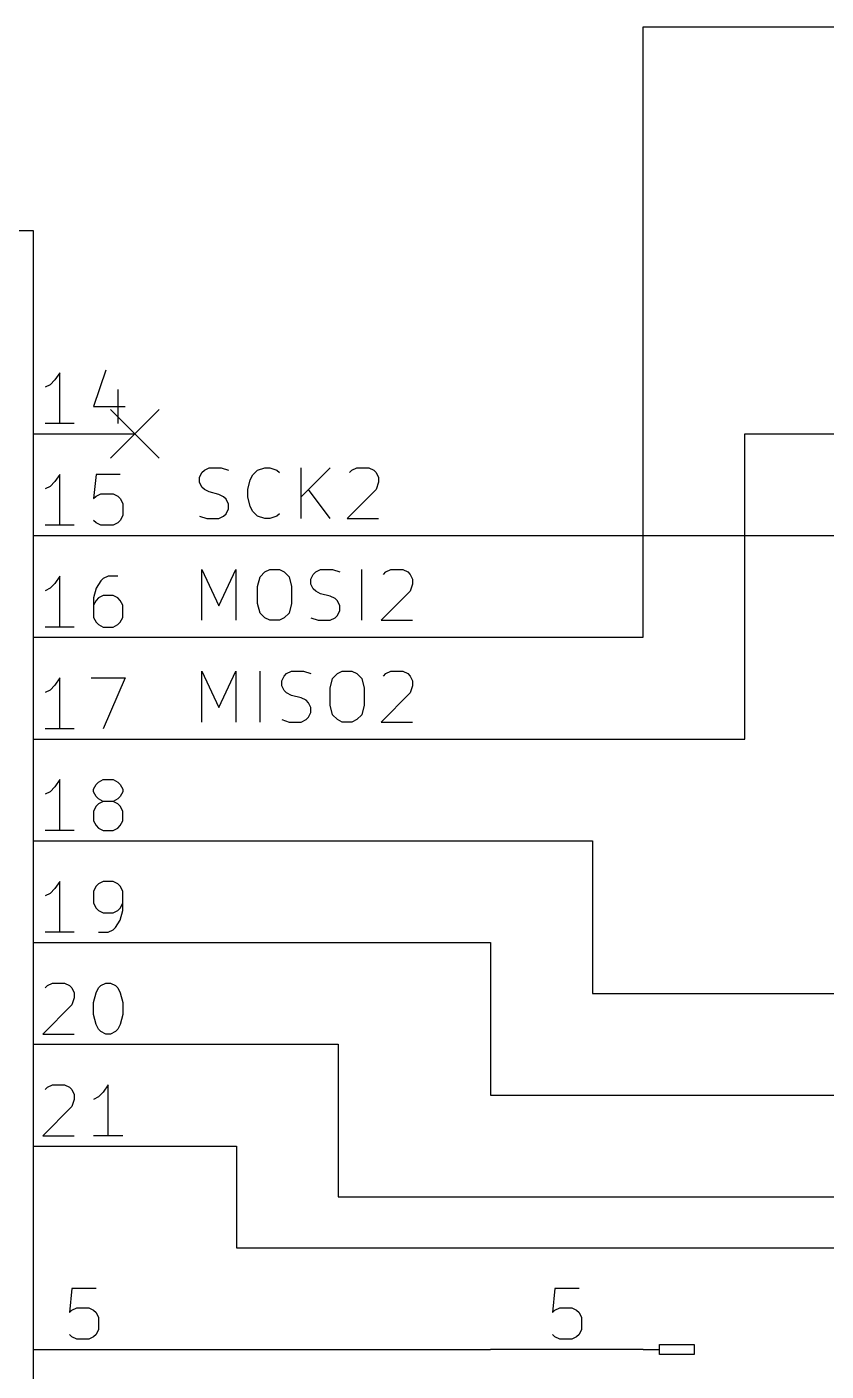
# Model space of a CAD drawing. Extents: x 0.4 to 11.3, y -7.9 to -0.4.
# Drawn here: x 6.994 to 7.78, y -3.771 to -2.45 of the extents above; entities that cross this region are included whole.
import ezdxf

# ---------------------------------------------------------------- set-up
doc = ezdxf.new("R2010")
doc.units = 0
doc.header["$MEASUREMENT"] = 0
for name, color, linetype in [('BLUE2', 5, 'CONTINUOUS'), ('GRAY1', 251, 'CONTINUOUS'), ('GREEN3', 91, 'CONTINUOUS'), ('LYELLOW', 51, 'CONTINUOUS'), ('RED2', 1, 'CONTINUOUS'), ('RED3', 11, 'CONTINUOUS')]:
    doc.layers.add(name, color=color, linetype=linetype)

msp = doc.modelspace()

# ---------------------------------------------------------------- linework, layer by layer
at = {"layer": 'BLUE2', "linetype": 'CONTINUOUS'}
for p, q in [((7.076, -2.826), (7.124, -2.874)), ((7.124, -2.826), (7.076, -2.874))]:
    msp.add_line(p, q, dxfattribs=at)
at = {"layer": 'GRAY1', "linetype": 'CONTINUOUS'}
for p, q in [((7.1636, -2.8928), (7.166, -2.8881)), ((7.1636, -2.8976), (7.1636, -2.8928)), ((7.166, -2.8881), (7.1684, -2.8857)), ((7.1684, -2.8857), (7.1732, -2.8833)), ((7.1732, -2.8833), (7.1851, -2.8833)), ((7.1851, -2.8833), (7.1922, -2.8857)), ((7.2136, -2.8952), (7.216, -2.8904)), ((7.216, -2.8904), (7.2208, -2.8857)), ((7.2208, -2.8857), (7.2279, -2.8833)), ((7.2279, -2.8833), (7.2327, -2.8833)), ((7.2327, -2.8833), (7.2398, -2.8857)), ((7.2398, -2.8857), (7.2422, -2.8881)), ((7.2636, -2.9333), (7.2636, -2.8833)), ((7.2922, -2.8833), (7.2636, -2.9119)), ((7.3113, -2.8881), (7.3136, -2.8857)), ((7.3136, -2.8857), (7.3184, -2.8833)), ((7.3184, -2.8833), (7.3303, -2.8833)), ((7.3303, -2.8833), (7.3351, -2.8857)), ((7.3351, -2.8857), (7.3374, -2.8881)), ((7.3374, -2.8881), (7.3398, -2.8928)), ((7.3398, -2.8928), (7.3398, -2.8976)), ((7.166, -2.9023), (7.1636, -2.8976)), ((7.1684, -2.9047), (7.166, -2.9023)), ((7.1732, -2.9071), (7.1684, -2.9047)), ((7.2113, -2.9047), (7.2136, -2.8952)), ((7.2113, -2.9119), (7.2113, -2.9047)), ((7.2922, -2.9333), (7.2708, -2.9047)), ((7.3374, -2.9047), (7.3089, -2.9333)), ((7.3398, -2.8976), (7.3374, -2.9047)), ((7.1827, -2.9095), (7.1732, -2.9071)), ((7.1874, -2.9119), (7.1827, -2.9095)), ((7.1898, -2.9143), (7.1874, -2.9119)), ((7.1922, -2.919), (7.1898, -2.9143)), ((7.1922, -2.9238), (7.1922, -2.919)), ((7.2136, -2.9214), (7.2113, -2.9119)), ((7.1636, -2.9309), (7.1708, -2.9333)), ((7.1827, -2.9333), (7.1874, -2.9309)), ((7.1874, -2.9309), (7.1898, -2.9285)), ((7.1898, -2.9285), (7.1922, -2.9238)), ((7.216, -2.9262), (7.2136, -2.9214)), ((7.2208, -2.9309), (7.216, -2.9262)), ((7.2279, -2.9333), (7.2208, -2.9309)), ((7.2398, -2.9309), (7.2327, -2.9333)), ((7.2422, -2.9285), (7.2398, -2.9309)), ((7.1708, -2.9333), (7.1827, -2.9333)), ((7.2327, -2.9333), (7.2279, -2.9333)), ((7.3089, -2.9333), (7.3398, -2.9333)), ((7.166, -3.0333), (7.166, -2.9833)), ((7.166, -2.9833), (7.1827, -3.019)), ((7.1827, -3.019), (7.1993, -2.9833)), ((7.1993, -2.9833), (7.1993, -3.0333)), ((7.2232, -2.9904), (7.2279, -2.9857)), ((7.2279, -2.9857), (7.2327, -2.9833)), ((7.2327, -2.9833), (7.2422, -2.9833)), ((7.2422, -2.9833), (7.247, -2.9857)), ((7.247, -2.9857), (7.2517, -2.9904)), ((7.2755, -2.9881), (7.2779, -2.9857)), ((7.2779, -2.9857), (7.2827, -2.9833)), ((7.2827, -2.9833), (7.2946, -2.9833)), ((7.2946, -2.9833), (7.3017, -2.9857)), ((7.3232, -3.0333), (7.3232, -2.9833)), ((7.3446, -2.9881), (7.347, -2.9857)), ((7.347, -2.9857), (7.3517, -2.9833)), ((7.3517, -2.9833), (7.3636, -2.9833)), ((7.3636, -2.9833), (7.3684, -2.9857)), ((7.3684, -2.9857), (7.3708, -2.9881)), ((7.2208, -3), (7.2232, -2.9904)), ((7.2517, -2.9904), (7.2541, -3)), ((7.2732, -2.9928), (7.2755, -2.9881)), ((7.2732, -2.9976), (7.2732, -2.9928)), ((7.2755, -3.0023), (7.2732, -2.9976)), ((7.3708, -2.9881), (7.3732, -2.9928)), ((7.3732, -2.9976), (7.3708, -3.0047)), ((7.3732, -2.9928), (7.3732, -2.9976)), ((7.2208, -3.0166), (7.2208, -3)), ((7.2541, -3), (7.2541, -3.0166)), ((7.2779, -3.0047), (7.2755, -3.0023)), ((7.2827, -3.0071), (7.2779, -3.0047)), ((7.2922, -3.0095), (7.2827, -3.0071)), ((7.297, -3.0119), (7.2922, -3.0095)), ((7.2993, -3.0143), (7.297, -3.0119)), ((7.3708, -3.0047), (7.3422, -3.0333)), ((7.2232, -3.0262), (7.2208, -3.0166)), ((7.2541, -3.0166), (7.2517, -3.0262)), ((7.3017, -3.019), (7.2993, -3.0143)), ((7.2993, -3.0285), (7.3017, -3.0238)), ((7.3017, -3.0238), (7.3017, -3.019)), ((7.2279, -3.0309), (7.2232, -3.0262)), ((7.2327, -3.0333), (7.2279, -3.0309)), ((7.2422, -3.0333), (7.2327, -3.0333)), ((7.247, -3.0309), (7.2422, -3.0333)), ((7.2517, -3.0262), (7.247, -3.0309)), ((7.2732, -3.0309), (7.2803, -3.0333)), ((7.2803, -3.0333), (7.2922, -3.0333)), ((7.2922, -3.0333), (7.297, -3.0309)), ((7.297, -3.0309), (7.2993, -3.0285)), ((7.3422, -3.0333), (7.3732, -3.0333)), ((7.166, -3.1333), (7.166, -3.0833)), ((7.166, -3.0833), (7.1827, -3.119)), ((7.1827, -3.119), (7.1993, -3.0833)), ((7.1993, -3.0833), (7.1993, -3.1333)), ((7.2232, -3.1333), (7.2232, -3.0833)), ((7.2446, -3.0928), (7.247, -3.0881)), ((7.247, -3.0881), (7.2493, -3.0857)), ((7.2493, -3.0857), (7.2541, -3.0833)), ((7.2541, -3.0833), (7.266, -3.0833)), ((7.266, -3.0833), (7.2732, -3.0857)), ((7.2922, -3.1), (7.2946, -3.0904)), ((7.2946, -3.0904), (7.2993, -3.0857)), ((7.2993, -3.0857), (7.3041, -3.0833)), ((7.3041, -3.0833), (7.3136, -3.0833)), ((7.3136, -3.0833), (7.3184, -3.0857)), ((7.3184, -3.0857), (7.3232, -3.0904)), ((7.3232, -3.0904), (7.3255, -3.1)), ((7.3446, -3.0881), (7.347, -3.0857)), ((7.347, -3.0857), (7.3517, -3.0833)), ((7.3517, -3.0833), (7.3636, -3.0833)), ((7.3636, -3.0833), (7.3684, -3.0857)), ((7.3684, -3.0857), (7.3708, -3.0881)), ((7.3708, -3.0881), (7.3732, -3.0928)), ((7.2446, -3.0976), (7.2446, -3.0928)), ((7.247, -3.1023), (7.2446, -3.0976)), ((7.2493, -3.1047), (7.247, -3.1023)), ((7.2541, -3.1071), (7.2493, -3.1047)), ((7.2922, -3.1166), (7.2922, -3.1)), ((7.3255, -3.1), (7.3255, -3.1166)), ((7.3708, -3.1047), (7.3422, -3.1333)), ((7.3732, -3.0976), (7.3708, -3.1047)), ((7.3732, -3.0928), (7.3732, -3.0976)), ((7.2636, -3.1095), (7.2541, -3.1071)), ((7.2684, -3.1119), (7.2636, -3.1095)), ((7.2708, -3.1143), (7.2684, -3.1119)), ((7.2732, -3.119), (7.2708, -3.1143)), ((7.2946, -3.1262), (7.2922, -3.1166)), ((7.3255, -3.1166), (7.3232, -3.1262)), ((7.2446, -3.1309), (7.2517, -3.1333)), ((7.2636, -3.1333), (7.2684, -3.1309)), ((7.2684, -3.1309), (7.2708, -3.1285)), ((7.2708, -3.1285), (7.2732, -3.1238)), ((7.2732, -3.1238), (7.2732, -3.119)), ((7.2993, -3.1309), (7.2946, -3.1262)), ((7.3041, -3.1333), (7.2993, -3.1309)), ((7.3184, -3.1309), (7.3136, -3.1333)), ((7.3232, -3.1262), (7.3184, -3.1309)), ((7.2517, -3.1333), (7.2636, -3.1333)), ((7.3136, -3.1333), (7.3041, -3.1333)), ((7.3422, -3.1333), (7.3732, -3.1333))]:
    msp.add_line(p, q, dxfattribs=at)
at = {"layer": 'GREEN3', "linetype": 'CONTINUOUS'}
for p, q in [((7.6, -2.45), (9, -2.45)), ((7.6, -3.05), (7.6, -2.45)), ((7.7, -3.15), (7.7, -2.85)), ((7.7, -2.85), (8.2, -2.85)), ((7.1, -2.95), (8.2, -2.95)), ((7.1, -3.05), (7.6, -3.05)), ((7.1, -3.15), (7.7, -3.15)), ((7.1, -3.25), (7.55, -3.25)), ((7.55, -3.25), (7.55, -3.4)), ((7.1, -3.35), (7.45, -3.35)), ((7.45, -3.35), (7.45, -3.5)), ((7.55, -3.4), (8, -3.4)), ((7.1, -3.45), (7.3, -3.45)), ((7.3, -3.45), (7.3, -3.6)), ((7.45, -3.5), (8, -3.5)), ((7.1, -3.55), (7.2, -3.55)), ((7.2, -3.55), (7.2, -3.65)), ((7.3, -3.6), (8.55, -3.6)), ((7.2, -3.65), (8.5, -3.65)), ((7.1, -3.75), (7.45, -3.75))]:
    msp.add_line(p, q, dxfattribs=at)
at = {"layer": 'LYELLOW', "linetype": 'CONTINUOUS'}
for p, q in [((5.8, -2.65), (7, -2.65)), ((7, -2.65), (7, -5.25))]:
    msp.add_line(p, q, dxfattribs=at)
at = {"layer": 'RED2', "linetype": 'CONTINUOUS'}
for p, q in [((5.8, -2.65), (7, -2.65)), ((7, -2.65), (7, -5.25)), ((7, -2.85), (7.1, -2.85)), ((7, -2.85), (7.1, -2.85)), ((7, -2.95), (7.1, -2.95)), ((7, -2.95), (7.1, -2.95)), ((7, -3.05), (7.1, -3.05)), ((7, -3.05), (7.1, -3.05)), ((7, -3.15), (7.1, -3.15)), ((7, -3.15), (7.1, -3.15)), ((7, -3.25), (7.1, -3.25)), ((7, -3.25), (7.1, -3.25)), ((7, -3.35), (7.1, -3.35)), ((7, -3.35), (7.1, -3.35)), ((7, -3.45), (7.1, -3.45)), ((7, -3.45), (7.1, -3.45)), ((7, -3.55), (7.1, -3.55)), ((7, -3.55), (7.1, -3.55)), ((7, -3.75), (7.1, -3.75)), ((7, -3.75), (7.1, -3.75)), ((7.6, -3.75), (7.45, -3.75)), ((7.6, -3.75), (7.616, -3.75)), ((7.616, -3.755), (7.616, -3.745)), ((7.616, -3.745), (7.65, -3.745)), ((7.65, -3.745), (7.65, -3.755)), ((7.65, -3.755), (7.616, -3.755))]:
    msp.add_line(p, q, dxfattribs=at)
at = {"layer": 'RED3', "linetype": 'CONTINUOUS'}
for p, q in [((7.0714, -2.7875), (7.0595, -2.8232)), ((7.0714, -2.7875), (7.0595, -2.8232)), ((7.0214, -2.797), (7.0167, -2.8018)), ((7.0214, -2.797), (7.0167, -2.8018)), ((7.0262, -2.7899), (7.0214, -2.797)), ((7.0262, -2.7899), (7.0214, -2.797)), ((7.0262, -2.8399), (7.0262, -2.7899)), ((7.0262, -2.8399), (7.0262, -2.7899)), ((7.0167, -2.8018), (7.0119, -2.8042)), ((7.0167, -2.8018), (7.0119, -2.8042)), ((7.0833, -2.8065), (7.0833, -2.8399)), ((7.0833, -2.8065), (7.0833, -2.8399)), ((7.0595, -2.8232), (7.0905, -2.8232)), ((7.0595, -2.8232), (7.0905, -2.8232)), ((7.0405, -2.8399), (7.0119, -2.8399)), ((7.0405, -2.8399), (7.0119, -2.8399)), ((7.0262, -2.8899), (7.0214, -2.897)), ((7.0262, -2.8899), (7.0214, -2.897)), ((7.0262, -2.9399), (7.0262, -2.8899)), ((7.0262, -2.9399), (7.0262, -2.8899)), ((7.0619, -2.8899), (7.0595, -2.9137)), ((7.0619, -2.8899), (7.0595, -2.9137)), ((7.0857, -2.8899), (7.0619, -2.8899)), ((7.0857, -2.8899), (7.0619, -2.8899)), ((7.0167, -2.9018), (7.0119, -2.9042)), ((7.0167, -2.9018), (7.0119, -2.9042)), ((7.0214, -2.897), (7.0167, -2.9018)), ((7.0214, -2.897), (7.0167, -2.9018)), ((7.0595, -2.9137), (7.0619, -2.9113)), ((7.0595, -2.9137), (7.0619, -2.9113)), ((7.0619, -2.9113), (7.0667, -2.9089)), ((7.0619, -2.9113), (7.0667, -2.9089)), ((7.0667, -2.9089), (7.0786, -2.9089)), ((7.0667, -2.9089), (7.0786, -2.9089)), ((7.0786, -2.9089), (7.0833, -2.9113)), ((7.0786, -2.9089), (7.0833, -2.9113)), ((7.0833, -2.9113), (7.0857, -2.9137)), ((7.0833, -2.9113), (7.0857, -2.9137)), ((7.0857, -2.9137), (7.0881, -2.9184)), ((7.0857, -2.9137), (7.0881, -2.9184)), ((7.0881, -2.9184), (7.0881, -2.9304)), ((7.0881, -2.9184), (7.0881, -2.9304)), ((7.0881, -2.9304), (7.0857, -2.9351)), ((7.0881, -2.9304), (7.0857, -2.9351)), ((7.0405, -2.9399), (7.0119, -2.9399)), ((7.0405, -2.9399), (7.0119, -2.9399)), ((7.0619, -2.9375), (7.0595, -2.9351)), ((7.0619, -2.9375), (7.0595, -2.9351)), ((7.0667, -2.9399), (7.0619, -2.9375)), ((7.0667, -2.9399), (7.0619, -2.9375)), ((7.0786, -2.9399), (7.0667, -2.9399)), ((7.0786, -2.9399), (7.0667, -2.9399)), ((7.0833, -2.9375), (7.0786, -2.9399)), ((7.0833, -2.9375), (7.0786, -2.9399)), ((7.0857, -2.9351), (7.0833, -2.9375)), ((7.0857, -2.9351), (7.0833, -2.9375)), ((7.0214, -2.997), (7.0167, -3.0018)), ((7.0214, -2.997), (7.0167, -3.0018)), ((7.0262, -2.9899), (7.0214, -2.997)), ((7.0262, -2.9899), (7.0214, -2.997)), ((7.0262, -3.0399), (7.0262, -2.9899)), ((7.0262, -3.0399), (7.0262, -2.9899)), ((7.0667, -2.9946), (7.0619, -3.0018)), ((7.0667, -2.9946), (7.0619, -3.0018)), ((7.069, -2.9923), (7.0667, -2.9946)), ((7.069, -2.9923), (7.0667, -2.9946)), ((7.0738, -2.9899), (7.069, -2.9923)), ((7.0738, -2.9899), (7.069, -2.9923)), ((7.0833, -2.9899), (7.0738, -2.9899)), ((7.0833, -2.9899), (7.0738, -2.9899)), ((7.0167, -3.0018), (7.0119, -3.0042)), ((7.0167, -3.0018), (7.0119, -3.0042)), ((7.0619, -3.0018), (7.0595, -3.0113)), ((7.0619, -3.0018), (7.0595, -3.0113)), ((7.0595, -3.0113), (7.0595, -3.0304)), ((7.0595, -3.0113), (7.0595, -3.0304)), ((7.0643, -3.0113), (7.0619, -3.0137)), ((7.0643, -3.0113), (7.0619, -3.0137)), ((7.069, -3.0089), (7.0643, -3.0113)), ((7.069, -3.0089), (7.0643, -3.0113)), ((7.0786, -3.0089), (7.069, -3.0089)), ((7.0786, -3.0089), (7.069, -3.0089)), ((7.0833, -3.0113), (7.0786, -3.0089)), ((7.0833, -3.0113), (7.0786, -3.0089)), ((7.0857, -3.0137), (7.0833, -3.0113)), ((7.0857, -3.0137), (7.0833, -3.0113)), ((7.0619, -3.0137), (7.0595, -3.0184)), ((7.0619, -3.0137), (7.0595, -3.0184)), ((7.0881, -3.0184), (7.0857, -3.0137)), ((7.0881, -3.0184), (7.0857, -3.0137)), ((7.0881, -3.0304), (7.0881, -3.0184)), ((7.0881, -3.0304), (7.0881, -3.0184)), ((7.0595, -3.0304), (7.0619, -3.0351)), ((7.0595, -3.0304), (7.0619, -3.0351)), ((7.0619, -3.0351), (7.0643, -3.0375)), ((7.0619, -3.0351), (7.0643, -3.0375)), ((7.0643, -3.0375), (7.069, -3.0399)), ((7.0643, -3.0375), (7.069, -3.0399)), ((7.0786, -3.0399), (7.0833, -3.0375)), ((7.0786, -3.0399), (7.0833, -3.0375)), ((7.0833, -3.0375), (7.0857, -3.0351)), ((7.0833, -3.0375), (7.0857, -3.0351)), ((7.0857, -3.0351), (7.0881, -3.0304)), ((7.0857, -3.0351), (7.0881, -3.0304)), ((7.0405, -3.0399), (7.0119, -3.0399)), ((7.0405, -3.0399), (7.0119, -3.0399)), ((7.069, -3.0399), (7.0786, -3.0399)), ((7.069, -3.0399), (7.0786, -3.0399)), ((7.0262, -3.0899), (7.0214, -3.097)), ((7.0262, -3.0899), (7.0214, -3.097)), ((7.0262, -3.1399), (7.0262, -3.0899)), ((7.0262, -3.1399), (7.0262, -3.0899)), ((7.0571, -3.0899), (7.0905, -3.0899)), ((7.0571, -3.0899), (7.0905, -3.0899)), ((7.0905, -3.0899), (7.069, -3.1399)), ((7.0905, -3.0899), (7.069, -3.1399)), ((7.0167, -3.1018), (7.0119, -3.1042)), ((7.0167, -3.1018), (7.0119, -3.1042)), ((7.0214, -3.097), (7.0167, -3.1018)), ((7.0214, -3.097), (7.0167, -3.1018)), ((7.0405, -3.1399), (7.0119, -3.1399)), ((7.0405, -3.1399), (7.0119, -3.1399)), ((7.0214, -3.197), (7.0167, -3.2018)), ((7.0214, -3.197), (7.0167, -3.2018)), ((7.0262, -3.1899), (7.0214, -3.197)), ((7.0262, -3.1899), (7.0214, -3.197)), ((7.0262, -3.2399), (7.0262, -3.1899)), ((7.0262, -3.2399), (7.0262, -3.1899)), ((7.0595, -3.1994), (7.0619, -3.1946)), ((7.0595, -3.1994), (7.0619, -3.1946)), ((7.0619, -3.1946), (7.0643, -3.1923)), ((7.0619, -3.1946), (7.0643, -3.1923)), ((7.0643, -3.1923), (7.069, -3.1899)), ((7.0643, -3.1923), (7.069, -3.1899)), ((7.069, -3.1899), (7.0786, -3.1899)), ((7.069, -3.1899), (7.0786, -3.1899)), ((7.0786, -3.1899), (7.0833, -3.1923)), ((7.0786, -3.1899), (7.0833, -3.1923)), ((7.0833, -3.1923), (7.0857, -3.1946)), ((7.0833, -3.1923), (7.0857, -3.1946)), ((7.0857, -3.1946), (7.0881, -3.1994)), ((7.0857, -3.1946), (7.0881, -3.1994)), ((7.0167, -3.2018), (7.0119, -3.2042)), ((7.0167, -3.2018), (7.0119, -3.2042)), ((7.0595, -3.2018), (7.0595, -3.1994)), ((7.0595, -3.2018), (7.0595, -3.1994)), ((7.0619, -3.2065), (7.0595, -3.2018)), ((7.0619, -3.2065), (7.0595, -3.2018)), ((7.0643, -3.2089), (7.0619, -3.2065)), ((7.0643, -3.2089), (7.0619, -3.2065)), ((7.069, -3.2113), (7.0643, -3.2089)), ((7.069, -3.2113), (7.0643, -3.2089)), ((7.0833, -3.2089), (7.0786, -3.2113)), ((7.0833, -3.2089), (7.0786, -3.2113)), ((7.0857, -3.2065), (7.0833, -3.2089)), ((7.0857, -3.2065), (7.0833, -3.2089)), ((7.0881, -3.2018), (7.0857, -3.2065)), ((7.0881, -3.2018), (7.0857, -3.2065)), ((7.0881, -3.1994), (7.0881, -3.2018)), ((7.0881, -3.1994), (7.0881, -3.2018)), ((7.0619, -3.2161), (7.0595, -3.2208)), ((7.0619, -3.2161), (7.0595, -3.2208)), ((7.0595, -3.2208), (7.0595, -3.2304)), ((7.0595, -3.2208), (7.0595, -3.2304)), ((7.0643, -3.2137), (7.0619, -3.2161)), ((7.0643, -3.2137), (7.0619, -3.2161)), ((7.069, -3.2113), (7.0643, -3.2137)), ((7.069, -3.2113), (7.0643, -3.2137)), ((7.0786, -3.2113), (7.069, -3.2113)), ((7.0786, -3.2113), (7.069, -3.2113)), ((7.0833, -3.2137), (7.0786, -3.2113)), ((7.0833, -3.2137), (7.0786, -3.2113)), ((7.0857, -3.2161), (7.0833, -3.2137)), ((7.0857, -3.2161), (7.0833, -3.2137)), ((7.0881, -3.2208), (7.0857, -3.2161)), ((7.0881, -3.2208), (7.0857, -3.2161)), ((7.0881, -3.2304), (7.0881, -3.2208)), ((7.0881, -3.2304), (7.0881, -3.2208)), ((7.0595, -3.2304), (7.0619, -3.2351)), ((7.0595, -3.2304), (7.0619, -3.2351)), ((7.0619, -3.2351), (7.0643, -3.2375)), ((7.0619, -3.2351), (7.0643, -3.2375)), ((7.0833, -3.2375), (7.0857, -3.2351)), ((7.0833, -3.2375), (7.0857, -3.2351)), ((7.0857, -3.2351), (7.0881, -3.2304)), ((7.0857, -3.2351), (7.0881, -3.2304)), ((7.0405, -3.2399), (7.0119, -3.2399)), ((7.0405, -3.2399), (7.0119, -3.2399)), ((7.0643, -3.2375), (7.069, -3.2399)), ((7.0643, -3.2375), (7.069, -3.2399)), ((7.069, -3.2399), (7.0786, -3.2399)), ((7.069, -3.2399), (7.0786, -3.2399)), ((7.0786, -3.2399), (7.0833, -3.2375)), ((7.0786, -3.2399), (7.0833, -3.2375)), ((7.0262, -3.2899), (7.0214, -3.297)), ((7.0262, -3.2899), (7.0214, -3.297)), ((7.0262, -3.3399), (7.0262, -3.2899)), ((7.0262, -3.3399), (7.0262, -3.2899)), ((7.069, -3.2899), (7.0643, -3.2923)), ((7.069, -3.2899), (7.0643, -3.2923)), ((7.0786, -3.2899), (7.069, -3.2899)), ((7.0786, -3.2899), (7.069, -3.2899)), ((7.0833, -3.2923), (7.0786, -3.2899)), ((7.0833, -3.2923), (7.0786, -3.2899)), ((7.0167, -3.3018), (7.0119, -3.3042)), ((7.0167, -3.3018), (7.0119, -3.3042)), ((7.0214, -3.297), (7.0167, -3.3018)), ((7.0214, -3.297), (7.0167, -3.3018)), ((7.0619, -3.2946), (7.0595, -3.2994)), ((7.0619, -3.2946), (7.0595, -3.2994)), ((7.0595, -3.2994), (7.0595, -3.3113)), ((7.0595, -3.2994), (7.0595, -3.3113)), ((7.0643, -3.2923), (7.0619, -3.2946)), ((7.0643, -3.2923), (7.0619, -3.2946)), ((7.0857, -3.2946), (7.0833, -3.2923)), ((7.0857, -3.2946), (7.0833, -3.2923)), ((7.0881, -3.2994), (7.0857, -3.2946)), ((7.0881, -3.2994), (7.0857, -3.2946)), ((7.0881, -3.3184), (7.0881, -3.2994)), ((7.0881, -3.3184), (7.0881, -3.2994)), ((7.0595, -3.3113), (7.0619, -3.3161)), ((7.0595, -3.3113), (7.0619, -3.3161)), ((7.0619, -3.3161), (7.0643, -3.3184)), ((7.0619, -3.3161), (7.0643, -3.3184)), ((7.0833, -3.3184), (7.0857, -3.3161)), ((7.0833, -3.3184), (7.0857, -3.3161)), ((7.0857, -3.3161), (7.0881, -3.3113)), ((7.0857, -3.3161), (7.0881, -3.3113)), ((7.0643, -3.3184), (7.069, -3.3208)), ((7.0643, -3.3184), (7.069, -3.3208)), ((7.069, -3.3208), (7.0786, -3.3208)), ((7.069, -3.3208), (7.0786, -3.3208)), ((7.0786, -3.3208), (7.0833, -3.3184)), ((7.0786, -3.3208), (7.0833, -3.3184)), ((7.0809, -3.3351), (7.0857, -3.328)), ((7.0809, -3.3351), (7.0857, -3.328)), ((7.0857, -3.328), (7.0881, -3.3184)), ((7.0857, -3.328), (7.0881, -3.3184)), ((7.0405, -3.3399), (7.0119, -3.3399)), ((7.0405, -3.3399), (7.0119, -3.3399)), ((7.0643, -3.3399), (7.0738, -3.3399)), ((7.0643, -3.3399), (7.0738, -3.3399)), ((7.0738, -3.3399), (7.0786, -3.3375)), ((7.0738, -3.3399), (7.0786, -3.3375)), ((7.0786, -3.3375), (7.0809, -3.3351)), ((7.0786, -3.3375), (7.0809, -3.3351)), ((7.0119, -3.3946), (7.0143, -3.3923)), ((7.0119, -3.3946), (7.0143, -3.3923)), ((7.0143, -3.3923), (7.019, -3.3899)), ((7.0143, -3.3923), (7.019, -3.3899)), ((7.019, -3.3899), (7.031, -3.3899)), ((7.019, -3.3899), (7.031, -3.3899)), ((7.031, -3.3899), (7.0357, -3.3923)), ((7.031, -3.3899), (7.0357, -3.3923)), ((7.0357, -3.3923), (7.0381, -3.3946)), ((7.0357, -3.3923), (7.0381, -3.3946)), ((7.0381, -3.3946), (7.0405, -3.3994)), ((7.0381, -3.3946), (7.0405, -3.3994)), ((7.0619, -3.3994), (7.0643, -3.3946)), ((7.0619, -3.3994), (7.0643, -3.3946)), ((7.0643, -3.3946), (7.0667, -3.3923)), ((7.0643, -3.3946), (7.0667, -3.3923)), ((7.0667, -3.3923), (7.0714, -3.3899)), ((7.0667, -3.3923), (7.0714, -3.3899)), ((7.0714, -3.3899), (7.0762, -3.3899)), ((7.0714, -3.3899), (7.0762, -3.3899)), ((7.0762, -3.3899), (7.0809, -3.3923)), ((7.0762, -3.3899), (7.0809, -3.3923)), ((7.0809, -3.3923), (7.0833, -3.3946)), ((7.0809, -3.3923), (7.0833, -3.3946)), ((7.0833, -3.3946), (7.0857, -3.3994)), ((7.0833, -3.3946), (7.0857, -3.3994)), ((7.0405, -3.4042), (7.0381, -3.4113)), ((7.0405, -3.4042), (7.0381, -3.4113)), ((7.0405, -3.3994), (7.0405, -3.4042)), ((7.0405, -3.3994), (7.0405, -3.4042)), ((7.0595, -3.4089), (7.0619, -3.3994)), ((7.0595, -3.4089), (7.0619, -3.3994)), ((7.0857, -3.3994), (7.0881, -3.4089)), ((7.0857, -3.3994), (7.0881, -3.4089)), ((7.0381, -3.4113), (7.0095, -3.4399)), ((7.0381, -3.4113), (7.0095, -3.4399)), ((7.0595, -3.4208), (7.0595, -3.4089)), ((7.0595, -3.4208), (7.0595, -3.4089)), ((7.0619, -3.4304), (7.0595, -3.4208)), ((7.0619, -3.4304), (7.0595, -3.4208)), ((7.0881, -3.4208), (7.0857, -3.4304)), ((7.0881, -3.4208), (7.0857, -3.4304)), ((7.0881, -3.4089), (7.0881, -3.4208)), ((7.0881, -3.4089), (7.0881, -3.4208)), ((7.0643, -3.4351), (7.0619, -3.4304)), ((7.0643, -3.4351), (7.0619, -3.4304)), ((7.0667, -3.4375), (7.0643, -3.4351)), ((7.0667, -3.4375), (7.0643, -3.4351)), ((7.0833, -3.4351), (7.0809, -3.4375)), ((7.0833, -3.4351), (7.0809, -3.4375)), ((7.0857, -3.4304), (7.0833, -3.4351)), ((7.0857, -3.4304), (7.0833, -3.4351)), ((7.0095, -3.4399), (7.0405, -3.4399)), ((7.0095, -3.4399), (7.0405, -3.4399)), ((7.0714, -3.4399), (7.0667, -3.4375)), ((7.0714, -3.4399), (7.0667, -3.4375)), ((7.0762, -3.4399), (7.0714, -3.4399)), ((7.0762, -3.4399), (7.0714, -3.4399)), ((7.0809, -3.4375), (7.0762, -3.4399)), ((7.0809, -3.4375), (7.0762, -3.4399)), ((7.0119, -3.4946), (7.0143, -3.4923)), ((7.0119, -3.4946), (7.0143, -3.4923)), ((7.0143, -3.4923), (7.019, -3.4899)), ((7.0143, -3.4923), (7.019, -3.4899)), ((7.019, -3.4899), (7.031, -3.4899)), ((7.019, -3.4899), (7.031, -3.4899)), ((7.031, -3.4899), (7.0357, -3.4923)), ((7.031, -3.4899), (7.0357, -3.4923)), ((7.0357, -3.4923), (7.0381, -3.4946)), ((7.0357, -3.4923), (7.0381, -3.4946)), ((7.0381, -3.4946), (7.0405, -3.4994)), ((7.0381, -3.4946), (7.0405, -3.4994)), ((7.0405, -3.4994), (7.0405, -3.5042)), ((7.0405, -3.4994), (7.0405, -3.5042)), ((7.069, -3.497), (7.0643, -3.5018)), ((7.069, -3.497), (7.0643, -3.5018)), ((7.0738, -3.4899), (7.069, -3.497)), ((7.0738, -3.4899), (7.069, -3.497)), ((7.0738, -3.5399), (7.0738, -3.4899)), ((7.0738, -3.5399), (7.0738, -3.4899)), ((7.0381, -3.5113), (7.0095, -3.5399)), ((7.0381, -3.5113), (7.0095, -3.5399)), ((7.0405, -3.5042), (7.0381, -3.5113)), ((7.0405, -3.5042), (7.0381, -3.5113)), ((7.0643, -3.5018), (7.0595, -3.5042)), ((7.0643, -3.5018), (7.0595, -3.5042)), ((7.0095, -3.5399), (7.0405, -3.5399)), ((7.0095, -3.5399), (7.0405, -3.5399)), ((7.0881, -3.5399), (7.0595, -3.5399)), ((7.0881, -3.5399), (7.0595, -3.5399)), ((7.0381, -3.6899), (7.0357, -3.7137)), ((7.0381, -3.6899), (7.0357, -3.7137)), ((7.0619, -3.6899), (7.0381, -3.6899)), ((7.0619, -3.6899), (7.0381, -3.6899)), ((7.5131, -3.6899), (7.5107, -3.7137)), ((7.5369, -3.6899), (7.5131, -3.6899)), ((7.0357, -3.7137), (7.0381, -3.7113)), ((7.0357, -3.7137), (7.0381, -3.7113)), ((7.0381, -3.7113), (7.0429, -3.7089)), ((7.0381, -3.7113), (7.0429, -3.7089)), ((7.0429, -3.7089), (7.0548, -3.7089)), ((7.0429, -3.7089), (7.0548, -3.7089)), ((7.0548, -3.7089), (7.0595, -3.7113)), ((7.0548, -3.7089), (7.0595, -3.7113)), ((7.0595, -3.7113), (7.0619, -3.7137)), ((7.0595, -3.7113), (7.0619, -3.7137)), ((7.5107, -3.7137), (7.5131, -3.7113)), ((7.5131, -3.7113), (7.5179, -3.7089)), ((7.5179, -3.7089), (7.5298, -3.7089)), ((7.5298, -3.7089), (7.5345, -3.7113)), ((7.5345, -3.7113), (7.5369, -3.7137)), ((7.0619, -3.7137), (7.0643, -3.7184)), ((7.0619, -3.7137), (7.0643, -3.7184)), ((7.0643, -3.7184), (7.0643, -3.7304)), ((7.0643, -3.7184), (7.0643, -3.7304)), ((7.5369, -3.7137), (7.5393, -3.7184)), ((7.5393, -3.7184), (7.5393, -3.7304)), ((7.0381, -3.7375), (7.0357, -3.7351)), ((7.0381, -3.7375), (7.0357, -3.7351)), ((7.0429, -3.7399), (7.0381, -3.7375)), ((7.0429, -3.7399), (7.0381, -3.7375)), ((7.0595, -3.7375), (7.0548, -3.7399)), ((7.0595, -3.7375), (7.0548, -3.7399)), ((7.0619, -3.7351), (7.0595, -3.7375)), ((7.0619, -3.7351), (7.0595, -3.7375)), ((7.0643, -3.7304), (7.0619, -3.7351)), ((7.0643, -3.7304), (7.0619, -3.7351)), ((7.5131, -3.7375), (7.5107, -3.7351)), ((7.5179, -3.7399), (7.5131, -3.7375)), ((7.5345, -3.7375), (7.5298, -3.7399)), ((7.5369, -3.7351), (7.5345, -3.7375)), ((7.5393, -3.7304), (7.5369, -3.7351)), ((7.0548, -3.7399), (7.0429, -3.7399)), ((7.0548, -3.7399), (7.0429, -3.7399)), ((7.5298, -3.7399), (7.5179, -3.7399))]:
    msp.add_line(p, q, dxfattribs=at)

doc.saveas('drawing.dxf')
